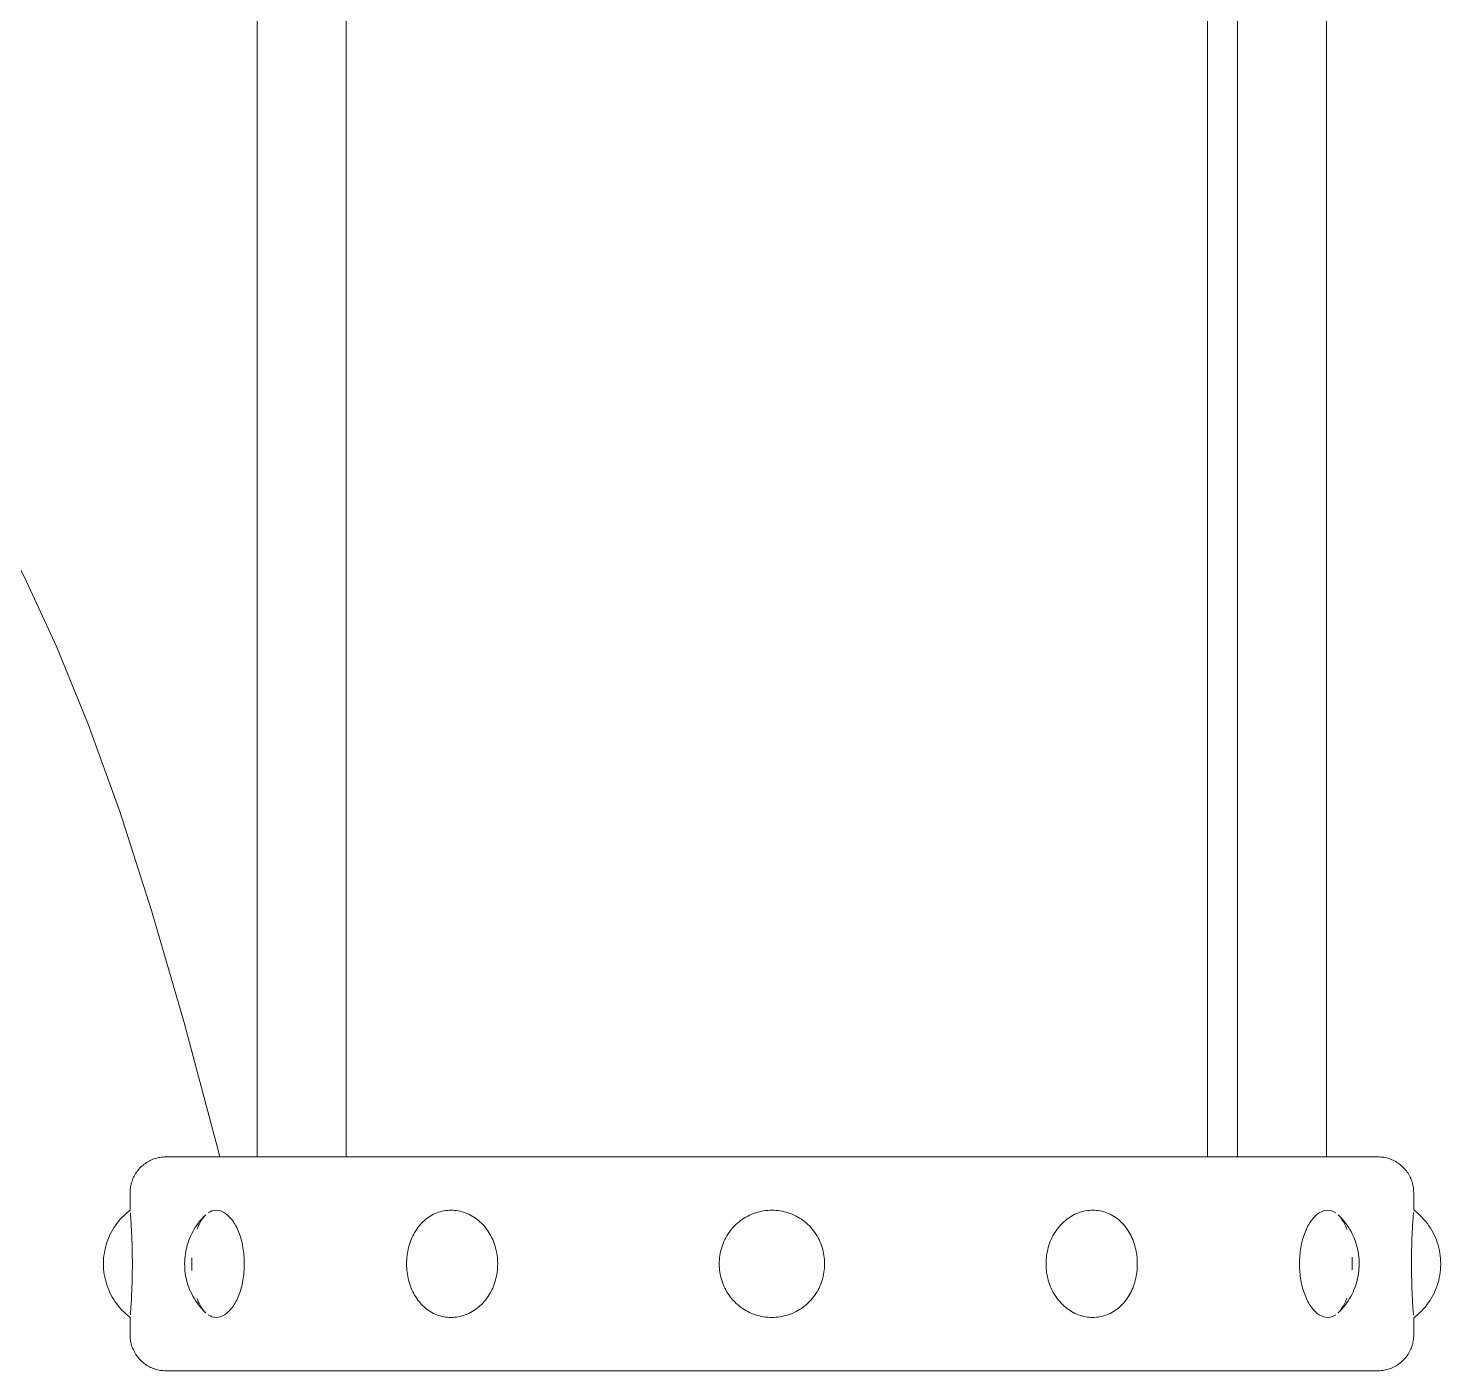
# Model space of a CAD drawing. Header units: inches. Extents: x -657 to 218, y -22 to 381.
# Drawn here: x -534.36 to -518.76, y 135.35 to 150.18 of the extents above; entities that cross this region are included whole.
import ezdxf

# ---------------------------------------------------------------- set-up
doc = ezdxf.new("R2010")
doc.units = ezdxf.units.IN
doc.header["$MEASUREMENT"] = 0
for name, color, linetype, lineweight in [('A-FLOR-HRAL', 11, 'Continuous', 9), ('A-GENM', 13, 'Continuous', 9), ('A-WALL', 113, 'Continuous', 9), ('I-FURN', 30, 'Continuous', 9)]:
    doc.layers.add(name, color=color, linetype=linetype, lineweight=lineweight)

# ---------------------------------------------------------------- blocks, each defined once
blk = doc.blocks.new('Blocks_Garden Porcelain Stool_F01893EN - Beige-V5-Section 2')
at = {"layer": 'I-FURN'}
for p, q in [((-533.232, 137.323), (-533.232, 137.127)), ((-519.059, 137.132), (-519.059, 137.323)), ((-533.232, 135.943), (-533.232, 135.748)), ((-519.059, 135.748), (-519.059, 135.939)), ((-532.839, 135.354), (-519.453, 135.354))]:
    blk.add_line(p, q, dxfattribs=at)
at = {"layer": 'I-FURN', "flags": 128}
for points in [[(-533.232, 137.323), (-533.232, 137.339), (-533.231, 137.354), (-533.229, 137.37), (-533.227, 137.386), (-533.224, 137.401), (-533.221, 137.416), (-533.217, 137.432), (-533.212, 137.447), (-533.207, 137.462), (-533.201, 137.476), (-533.195, 137.491), (-533.188, 137.505), (-533.18, 137.518), (-533.172, 137.532), (-533.164, 137.545), (-533.154, 137.558), (-533.145, 137.57), (-533.135, 137.582), (-533.124, 137.594), (-533.113, 137.605), (-533.101, 137.616), (-533.089, 137.626), (-533.077, 137.636), (-533.064, 137.645), (-533.051, 137.654), (-533.038, 137.662), (-533.024, 137.67), (-533.01, 137.677), (-532.996, 137.684), (-532.981, 137.69), (-532.966, 137.695), (-532.951, 137.7), (-532.936, 137.704), (-532.921, 137.708), (-532.905, 137.711), (-532.89, 137.713), (-532.874, 137.715), (-532.859, 137.716), (-532.843, 137.717), (-532.839, 137.717)], [(-532.839, 137.717), (-532.833, 137.717), (-532.817, 137.717), (-532.79, 137.717), (-532.753, 137.717), (-532.705, 137.717)], [(-519.453, 137.717), (-519.458, 137.717), (-519.474, 137.717), (-519.501, 137.717), (-519.538, 137.717), (-519.586, 137.717), (-519.645, 137.717), (-519.713, 137.717), (-519.793, 137.717), (-519.882, 137.717), (-519.981, 137.717), (-520.09, 137.717), (-520.209, 137.717), (-520.337, 137.717), (-520.475, 137.717), (-520.622, 137.717), (-520.777, 137.717), (-520.941, 137.717), (-521.114, 137.717), (-521.294, 137.717), (-521.483, 137.717), (-521.678, 137.717), (-521.881, 137.717), (-522.091, 137.717), (-522.307, 137.717), (-522.529, 137.717), (-522.758, 137.717), (-522.991, 137.717), (-523.23, 137.717), (-523.473, 137.717), (-523.72, 137.717), (-523.972, 137.717), (-524.227, 137.717), (-524.485, 137.717), (-524.745, 137.717), (-525.008, 137.717), (-525.273, 137.717), (-525.539, 137.717), (-525.806, 137.717), (-526.073, 137.717), (-526.341, 137.717), (-526.608, 137.717), (-526.875, 137.717), (-527.141, 137.717), (-527.404, 137.717), (-527.666, 137.717), (-527.926, 137.717), (-528.182, 137.717), (-528.436, 137.717), (-528.685, 137.717), (-528.931, 137.717), (-529.172, 137.717), (-529.408, 137.717), (-529.639, 137.717), (-529.865, 137.717), (-530.084, 137.717), (-530.298, 137.717), (-530.504, 137.717), (-530.704, 137.717), (-530.896, 137.717), (-531.081, 137.717), (-531.258, 137.717), (-531.426, 137.717), (-531.587, 137.717), (-531.738, 137.717), (-531.881, 137.717), (-532.014, 137.717), (-532.138, 137.717), (-532.253, 137.717), (-532.357, 137.717), (-532.452, 137.717), (-532.536, 137.717), (-532.611, 137.717), (-532.675, 137.717), (-532.729, 137.717), (-532.772, 137.717), (-532.804, 137.717), (-532.826, 137.717), (-532.837, 137.717), (-532.839, 137.717)], [(-519.616, 137.717), (-519.563, 137.717), (-519.52, 137.717), (-519.487, 137.717), (-519.465, 137.717), (-519.454, 137.717), (-519.453, 137.717)], [(-519.453, 137.717), (-519.437, 137.716), (-519.421, 137.715), (-519.406, 137.714), (-519.39, 137.712), (-519.375, 137.709), (-519.359, 137.705), (-519.344, 137.701), (-519.329, 137.697), (-519.314, 137.691), (-519.299, 137.685), (-519.285, 137.679), (-519.271, 137.672), (-519.257, 137.664), (-519.244, 137.656), (-519.23, 137.648), (-519.218, 137.639), (-519.205, 137.629), (-519.193, 137.619), (-519.182, 137.608), (-519.17, 137.597), (-519.16, 137.586), (-519.149, 137.574), (-519.14, 137.561), (-519.13, 137.549), (-519.121, 137.536), (-519.113, 137.522), (-519.106, 137.508), (-519.098, 137.494), (-519.092, 137.48), (-519.086, 137.465), (-519.08, 137.451), (-519.076, 137.436), (-519.071, 137.421), (-519.068, 137.405), (-519.065, 137.39), (-519.062, 137.374), (-519.061, 137.359), (-519.06, 137.343), (-519.059, 137.327), (-519.059, 137.323)], [(-533.232, 137.127), (-533.256, 137.109), (-533.278, 137.09), (-533.3, 137.07), (-533.321, 137.049), (-533.341, 137.027), (-533.36, 137.004), (-533.378, 136.981), (-533.396, 136.957), (-533.412, 136.932), (-533.428, 136.907), (-533.442, 136.881), (-533.455, 136.855), (-533.467, 136.828), (-533.479, 136.8), (-533.489, 136.772), (-533.498, 136.744), (-533.505, 136.715), (-533.512, 136.687), (-533.517, 136.657), (-533.522, 136.628), (-533.525, 136.599), (-533.527, 136.569), (-533.528, 136.539), (-533.528, 136.535)], [(-518.76, 136.535), (-518.761, 136.565), (-518.762, 136.595), (-518.765, 136.625), (-518.77, 136.654), (-518.775, 136.683), (-518.781, 136.712), (-518.789, 136.741), (-518.798, 136.77), (-518.808, 136.798), (-518.819, 136.825), (-518.831, 136.853), (-518.844, 136.879), (-518.858, 136.905), (-518.874, 136.931), (-518.89, 136.956), (-518.907, 136.98), (-518.926, 137.004), (-518.945, 137.026), (-518.965, 137.048), (-518.986, 137.07), (-519.008, 137.09), (-519.03, 137.109), (-519.054, 137.128), (-519.059, 137.132)], [(-532.397, 137.078), (-532.419, 137.057), (-532.439, 137.035), (-532.458, 137.013), (-532.476, 136.99), (-532.493, 136.967), (-532.509, 136.944), (-532.524, 136.92), (-532.538, 136.896), (-532.551, 136.872), (-532.563, 136.847), (-532.574, 136.822), (-532.584, 136.797), (-532.593, 136.772), (-532.601, 136.746), (-532.608, 136.721), (-532.614, 136.695), (-532.619, 136.669), (-532.623, 136.644), (-532.626, 136.618), (-532.629, 136.592), (-532.63, 136.566), (-532.631, 136.54), (-532.631, 136.535)], [(-519.66, 136.535), (-519.661, 136.561), (-519.662, 136.587), (-519.664, 136.613), (-519.668, 136.639), (-519.672, 136.665), (-519.677, 136.691), (-519.683, 136.716), (-519.689, 136.742), (-519.697, 136.767), (-519.706, 136.793), (-519.716, 136.818), (-519.726, 136.843), (-519.738, 136.867), (-519.751, 136.892), (-519.765, 136.916), (-519.779, 136.94), (-519.795, 136.963), (-519.812, 136.986), (-519.83, 137.009), (-519.849, 137.031), (-519.869, 137.053), (-519.89, 137.074), (-519.894, 137.078)], [(-533.528, 136.535), (-533.527, 136.506), (-533.525, 136.476), (-533.522, 136.447), (-533.518, 136.417), (-533.513, 136.388), (-533.506, 136.359), (-533.499, 136.331), (-533.49, 136.302), (-533.48, 136.274), (-533.469, 136.247), (-533.457, 136.22), (-533.444, 136.193), (-533.43, 136.167), (-533.414, 136.142), (-533.398, 136.117), (-533.381, 136.093), (-533.363, 136.07), (-533.344, 136.047), (-533.324, 136.025), (-533.303, 136.004), (-533.281, 135.984), (-533.259, 135.964), (-533.235, 135.946), (-533.232, 135.943)], [(-532.631, 136.535), (-532.63, 136.509), (-532.629, 136.484), (-532.627, 136.458), (-532.624, 136.432), (-532.62, 136.406), (-532.615, 136.38), (-532.609, 136.355), (-532.602, 136.329), (-532.594, 136.304), (-532.585, 136.278), (-532.576, 136.253), (-532.565, 136.228), (-532.553, 136.204), (-532.54, 136.179), (-532.527, 136.155), (-532.512, 136.131), (-532.496, 136.108), (-532.479, 136.084), (-532.461, 136.062), (-532.442, 136.04), (-532.422, 136.018), (-532.401, 135.997), (-532.397, 135.993)], [(-519.894, 135.993), (-519.873, 136.014), (-519.852, 136.036), (-519.833, 136.058), (-519.815, 136.08), (-519.798, 136.103), (-519.782, 136.127), (-519.767, 136.151), (-519.753, 136.175), (-519.74, 136.199), (-519.728, 136.224), (-519.718, 136.249), (-519.708, 136.274), (-519.699, 136.299), (-519.691, 136.325), (-519.684, 136.35), (-519.678, 136.376), (-519.673, 136.401), (-519.668, 136.427), (-519.665, 136.453), (-519.663, 136.479), (-519.661, 136.505), (-519.66, 136.531), (-519.66, 136.535)], [(-519.059, 135.939), (-519.036, 135.957), (-519.013, 135.976), (-518.991, 135.996), (-518.97, 136.017), (-518.949, 136.039), (-518.93, 136.062), (-518.912, 136.085), (-518.894, 136.109), (-518.877, 136.134), (-518.862, 136.159), (-518.847, 136.185), (-518.834, 136.212), (-518.822, 136.239), (-518.81, 136.267), (-518.8, 136.295), (-518.791, 136.323), (-518.783, 136.352), (-518.776, 136.381), (-518.771, 136.41), (-518.766, 136.439), (-518.763, 136.469), (-518.761, 136.499), (-518.76, 136.529), (-518.76, 136.535)], [(-532.839, 135.354), (-532.854, 135.355), (-532.87, 135.356), (-532.886, 135.357), (-532.901, 135.359), (-532.917, 135.362), (-532.932, 135.366), (-532.947, 135.37), (-532.962, 135.374), (-532.977, 135.38), (-532.992, 135.385), (-533.006, 135.392), (-533.02, 135.399), (-533.034, 135.406), (-533.048, 135.414), (-533.061, 135.423), (-533.074, 135.432), (-533.086, 135.442), (-533.098, 135.452), (-533.11, 135.463), (-533.121, 135.474), (-533.132, 135.485), (-533.142, 135.497), (-533.152, 135.51), (-533.161, 135.522), (-533.17, 135.535), (-533.178, 135.549), (-533.186, 135.562), (-533.193, 135.577), (-533.2, 135.591), (-533.206, 135.605), (-533.211, 135.62), (-533.216, 135.635), (-533.22, 135.65), (-533.224, 135.666), (-533.227, 135.681), (-533.229, 135.697), (-533.231, 135.712), (-533.232, 135.728), (-533.232, 135.744), (-533.232, 135.748)], [(-519.059, 135.748), (-519.059, 135.732), (-519.06, 135.717), (-519.062, 135.701), (-519.064, 135.685), (-519.067, 135.67), (-519.07, 135.654), (-519.074, 135.639), (-519.079, 135.624), (-519.084, 135.609), (-519.09, 135.595), (-519.097, 135.58), (-519.104, 135.566), (-519.111, 135.552), (-519.119, 135.539), (-519.128, 135.526), (-519.137, 135.513), (-519.147, 135.5), (-519.157, 135.488), (-519.167, 135.477), (-519.178, 135.466), (-519.19, 135.455), (-519.202, 135.445), (-519.214, 135.435), (-519.227, 135.426), (-519.24, 135.417), (-519.253, 135.409), (-519.267, 135.401), (-519.281, 135.394), (-519.296, 135.387), (-519.31, 135.381), (-519.325, 135.376), (-519.34, 135.371), (-519.355, 135.367), (-519.37, 135.363), (-519.386, 135.36), (-519.401, 135.358), (-519.417, 135.356), (-519.433, 135.355), (-519.448, 135.354), (-519.453, 135.354)], [(-532.675, 135.354), (-532.729, 135.354), (-532.772, 135.354), (-532.804, 135.354), (-532.826, 135.354), (-532.837, 135.354), (-532.839, 135.354)], [(-532.839, 135.354), (-532.833, 135.354), (-532.817, 135.354), (-532.79, 135.354), (-532.753, 135.354), (-532.705, 135.354), (-532.647, 135.354), (-532.578, 135.354), (-532.499, 135.354), (-532.41, 135.354), (-532.31, 135.354), (-532.201, 135.354), (-532.082, 135.354), (-531.954, 135.354), (-531.816, 135.354), (-531.67, 135.354), (-531.514, 135.354), (-531.35, 135.354), (-531.177, 135.354), (-530.997, 135.354), (-530.809, 135.354), (-530.613, 135.354), (-530.41, 135.354), (-530.2, 135.354), (-529.984, 135.354), (-529.762, 135.354), (-529.534, 135.354), (-529.3, 135.354), (-529.062, 135.354), (-528.818, 135.354), (-528.571, 135.354), (-528.319, 135.354), (-528.065, 135.354), (-527.807, 135.354), (-527.546, 135.354), (-527.283, 135.354), (-527.019, 135.354), (-526.753, 135.354), (-526.485, 135.354), (-526.218, 135.354), (-525.95, 135.354), (-525.683, 135.354), (-525.416, 135.354), (-525.151, 135.354), (-524.887, 135.354), (-524.625, 135.354), (-524.366, 135.354), (-524.109, 135.354), (-523.856, 135.354), (-523.606, 135.354), (-523.36, 135.354), (-523.119, 135.354), (-522.883, 135.354), (-522.652, 135.354), (-522.426, 135.354), (-522.207, 135.354), (-521.994, 135.354), (-521.787, 135.354), (-521.587, 135.354), (-521.395, 135.354), (-521.21, 135.354), (-521.034, 135.354), (-520.865, 135.354), (-520.705, 135.354), (-520.553, 135.354), (-520.411, 135.354), (-520.277, 135.354), (-520.153, 135.354), (-520.039, 135.354), (-519.934, 135.354), (-519.839, 135.354), (-519.755, 135.354), (-519.68, 135.354), (-519.616, 135.354), (-519.563, 135.354), (-519.52, 135.354), (-519.487, 135.354), (-519.465, 135.354), (-519.454, 135.354), (-519.453, 135.354)], [(-519.453, 135.354), (-519.458, 135.354), (-519.474, 135.354), (-519.501, 135.354), (-519.538, 135.354), (-519.586, 135.354), (-519.645, 135.354)]]:
    blk.add_lwpolyline(points, dxfattribs=at)
at = {"layer": 'I-FURN'}
for points, knots in [([(-532.372, 137.098), (-532.344, 137.117), (-532.284, 137.137), (-532.189, 137.108), (-532.115, 137.037), (-532.064, 136.955), (-532.02, 136.86), (-531.982, 136.719), (-531.972, 136.599), (-531.972, 136.535)], [0.4, 0.4, 0.4, 0.4, 0.5, 0.6, 0.7, 0.75, 0.8, 0.9, 1, 1, 1, 1]), ([(-530.18, 136.535), (-530.18, 136.598), (-530.166, 136.718), (-530.109, 136.861), (-530.043, 136.955), (-529.966, 137.036), (-529.848, 137.108), (-529.69, 137.137), (-529.529, 137.108), (-529.406, 137.037), (-529.323, 136.955), (-529.251, 136.86), (-529.19, 136.719), (-529.174, 136.599), (-529.174, 136.535)], [0, 0, 0, 0, 0.1, 0.2, 0.25, 0.3, 0.4, 0.5, 0.6, 0.7, 0.75, 0.8, 0.9, 1, 1, 1, 1]), ([(-526.727, 136.535), (-526.727, 136.598), (-526.709, 136.718), (-526.641, 136.861), (-526.562, 136.955), (-526.469, 137.036), (-526.331, 137.108), (-526.146, 137.137), (-525.962, 137.108), (-525.823, 137.037), (-525.73, 136.955), (-525.65, 136.86), (-525.582, 136.719), (-525.564, 136.599), (-525.564, 136.535)], [0, 0, 0, 0, 0.1, 0.2, 0.25, 0.3, 0.4, 0.5, 0.6, 0.7, 0.75, 0.8, 0.9, 1, 1, 1, 1]), ([(-523.118, 136.535), (-523.118, 136.598), (-523.102, 136.718), (-523.04, 136.861), (-522.969, 136.955), (-522.886, 137.036), (-522.763, 137.108), (-522.602, 137.137), (-522.444, 137.108), (-522.326, 137.037), (-522.248, 136.955), (-522.182, 136.86), (-522.126, 136.719), (-522.111, 136.599), (-522.111, 136.535)], [0, 0, 0, 0, 0.1, 0.2, 0.25, 0.3, 0.4, 0.5, 0.6, 0.7, 0.75, 0.8, 0.9, 1, 1, 1, 1]), ([(-520.32, 136.535), (-520.32, 136.598), (-520.31, 136.718), (-520.271, 136.861), (-520.227, 136.955), (-520.176, 137.036), (-520.102, 137.108), (-520.008, 137.137), (-519.948, 137.118), (-519.92, 137.099)], [0, 0, 0, 0, 0.1, 0.2, 0.25, 0.3, 0.4, 0.5, 0.6, 0.6, 0.6, 0.6]), ([(-533.23, 137.098), (-533.229, 137.089), (-533.227, 137.065), (-533.223, 137.008), (-533.219, 136.938), (-533.216, 136.865), (-533.213, 136.8), (-533.211, 136.753), (-533.211, 136.728)], [0.2, 0.2, 0.2, 0.2, 0.3, 0.4, 0.55, 0.625, 0.7, 0.7888489, 0.7888489, 0.7888489, 0.7888489]), ([(-532.493, 136.92), (-532.489, 136.931), (-532.475, 136.965), (-532.445, 137.024), (-532.416, 137.06), (-532.397, 137.077)], [0.2253672, 0.2253672, 0.2253672, 0.2253672, 0.25, 0.3, 0.3685195, 0.3685195, 0.3685195, 0.3685195]), ([(-519.894, 137.078), (-519.876, 137.061), (-519.846, 137.024), (-519.816, 136.964), (-519.801, 136.928), (-519.796, 136.914)], [0.6318866, 0.6318866, 0.6318866, 0.6318866, 0.7, 0.75, 0.7786371, 0.7786371, 0.7786371, 0.7786371]), ([(-519.083, 136.535), (-519.083, 136.599), (-519.082, 136.721), (-519.076, 136.877), (-519.069, 136.993), (-519.064, 137.063), (-519.062, 137.093), (-519.061, 137.103)], [0, 0, 0, 0, 0.2, 0.4, 0.55, 0.7, 0.8, 0.8, 0.8, 0.8]), ([(-533.211, 136.718), (-533.21, 136.703), (-533.209, 136.644), (-533.208, 136.583), (-533.208, 136.535)], [0.8, 0.8, 0.8, 0.8, 0.85, 1, 1, 1, 1]), ([(-533.208, 136.535), (-533.208, 136.472), (-533.21, 136.351), (-533.216, 136.197), (-533.222, 136.081), (-533.227, 136.012), (-533.229, 135.982), (-533.23, 135.973)], [0, 0, 0, 0, 0.2, 0.4, 0.55, 0.7, 0.8, 0.8, 0.8, 0.8]), ([(-531.972, 136.535), (-531.972, 136.472), (-531.982, 136.352), (-532.02, 136.21), (-532.064, 136.116), (-532.115, 136.034), (-532.189, 135.963), (-532.284, 135.934), (-532.344, 135.953), (-532.372, 135.973)], [0, 0, 0, 0, 0.1, 0.2, 0.25, 0.3, 0.4, 0.5, 0.6, 0.6, 0.6, 0.6]), ([(-529.174, 136.535), (-529.174, 136.472), (-529.19, 136.352), (-529.251, 136.21), (-529.323, 136.116), (-529.406, 136.034), (-529.529, 135.963), (-529.69, 135.934), (-529.848, 135.963), (-529.966, 136.034), (-530.043, 136.116), (-530.109, 136.21), (-530.166, 136.353), (-530.18, 136.473), (-530.18, 136.535)], [0, 0, 0, 0, 0.1, 0.2, 0.25, 0.3, 0.4, 0.5, 0.6, 0.7, 0.75, 0.8, 0.9, 1, 1, 1, 1]), ([(-525.564, 136.535), (-525.564, 136.472), (-525.582, 136.352), (-525.65, 136.21), (-525.73, 136.116), (-525.823, 136.034), (-525.962, 135.963), (-526.146, 135.934), (-526.331, 135.963), (-526.469, 136.034), (-526.562, 136.116), (-526.641, 136.21), (-526.709, 136.353), (-526.727, 136.473), (-526.727, 136.535)], [0, 0, 0, 0, 0.1, 0.2, 0.25, 0.3, 0.4, 0.5, 0.6, 0.7, 0.75, 0.8, 0.9, 1, 1, 1, 1]), ([(-522.111, 136.535), (-522.111, 136.472), (-522.126, 136.352), (-522.182, 136.21), (-522.248, 136.116), (-522.326, 136.034), (-522.444, 135.963), (-522.602, 135.934), (-522.763, 135.963), (-522.886, 136.034), (-522.969, 136.116), (-523.04, 136.21), (-523.102, 136.353), (-523.118, 136.473), (-523.118, 136.535)], [0, 0, 0, 0, 0.1, 0.2, 0.25, 0.3, 0.4, 0.5, 0.6, 0.7, 0.75, 0.8, 0.9, 1, 1, 1, 1]), ([(-519.92, 135.972), (-519.948, 135.953), (-520.008, 135.934), (-520.102, 135.963), (-520.176, 136.034), (-520.227, 136.116), (-520.271, 136.21), (-520.31, 136.353), (-520.32, 136.473), (-520.32, 136.535)], [0.4, 0.4, 0.4, 0.4, 0.5, 0.6, 0.7, 0.75, 0.8, 0.9, 1, 1, 1, 1]), ([(-519.061, 135.968), (-519.062, 135.978), (-519.064, 136.002), (-519.068, 136.059), (-519.072, 136.13), (-519.076, 136.204), (-519.079, 136.286), (-519.082, 136.395), (-519.083, 136.488), (-519.083, 136.535)], [0.2, 0.2, 0.2, 0.2, 0.3, 0.4, 0.55, 0.625, 0.7, 0.85, 1, 1, 1, 1]), ([(-532.397, 135.993), (-532.416, 136.01), (-532.445, 136.047), (-532.475, 136.105), (-532.489, 136.139), (-532.493, 136.151)], [0.6314805, 0.6314805, 0.6314805, 0.6314805, 0.7, 0.75, 0.7746328, 0.7746328, 0.7746328, 0.7746328]), ([(-519.796, 136.157), (-519.801, 136.143), (-519.816, 136.107), (-519.846, 136.047), (-519.876, 136.01), (-519.894, 135.993)], [0.221363, 0.221363, 0.221363, 0.221363, 0.25, 0.3, 0.3681134, 0.3681134, 0.3681134, 0.3681134])]:
    blk.add_open_spline(points, degree=3, knots=knots, dxfattribs=at)
for points in [[(-532.553, 136.535), (-532.553, 136.557), (-532.552, 136.579), (-532.551, 136.6)], [(-532.551, 136.462), (-532.552, 136.486), (-532.553, 136.511), (-532.553, 136.535)], [(-519.74, 136.609), (-519.739, 136.585), (-519.739, 136.56), (-519.738, 136.535)], [(-519.738, 136.535), (-519.739, 136.513), (-519.739, 136.492), (-519.74, 136.47)]]:
    blk.add_open_spline(points, degree=3, dxfattribs=at)
blk = doc.blocks.new('Railing - 25mm-V22-Section 2')
at = {"layer": 'A-FLOR-HRAL'}
for p, q in [((-531.831, 137.717), (-531.831, 161.339)), ((-530.846, 137.713), (-530.846, 161.339))]:
    blk.add_line(p, q, dxfattribs=at)
blk = doc.blocks.new('Railing - 25mm-V23-Section 2')
at = {"layer": 'A-FLOR-HRAL'}
for p, q in [((-521.004, 137.717), (-521.004, 161.339)), ((-520.02, 137.717), (-520.02, 161.339))]:
    blk.add_line(p, q, dxfattribs=at)
blk = doc.blocks.new('Railing - Railing-466660-Section 2')
for name in ['Railing - 25mm-V22-Section 2', 'Railing - 25mm-V23-Section 2']:
    blk.add_blockref(name, (0, 0))
blk = doc.blocks.new('Railing - Railing-467844-Section 2')
for name in ['Railing - 25mm-V22-Section 2', 'Railing - 25mm-V23-Section 2']:
    blk.add_blockref(name, (0, 0))
blk = doc.blocks.new('Blocks_Concrete Vase with Orbifolia Prayer Plant_F01327EN - Orbifolia Prayer Plant-482152-Section 2')
at = {"layer": 'A-GENM', "flags": 128}
for points in [[(-538.189, 149.528), (-537.351, 149.238), (-536.781, 148.727), (-536.388, 148.082), (-536.076, 147.392), (-535.765, 146.73), (-535.438, 146.096), (-535.099, 145.466), (-534.752, 144.815), (-534.4, 144.12), (-534.047, 143.355), (-533.697, 142.497), (-533.348, 141.53), (-532.996, 140.439), (-532.639, 139.212), (-532.272, 137.833), (-532.243, 137.717)], [(-532.243, 137.717), (-532.272, 137.833), (-532.639, 139.212), (-532.996, 140.439), (-533.348, 141.53), (-533.697, 142.497), (-534.047, 143.355), (-534.4, 144.12), (-534.752, 144.815), (-535.099, 145.466), (-535.438, 146.096), (-535.765, 146.73), (-536.076, 147.392), (-536.388, 148.082), (-536.781, 148.727), (-537.351, 149.238), (-538.189, 149.528)]]:
    blk.add_lwpolyline(points, dxfattribs=at)

msp = doc.modelspace()

# ---------------------------------------------------------------- linework, layer by layer
at = {"layer": 'A-WALL'}
msp.add_line((-521.335, 137.717), (-521.335, 161.339), dxfattribs=at)

# ---------------------------------------------------------------- block references
at = {"layer": 'A-FLOR-HRAL'}
for name in ['Railing - Railing-466660-Section 2', 'Railing - Railing-467844-Section 2']:
    msp.add_blockref(name, (0, 0), dxfattribs=at)
at = {"layer": 'A-GENM'}
msp.add_blockref('Blocks_Concrete Vase with Orbifolia Prayer Plant_F01327EN - Orbifolia Prayer Plant-482152-Section 2', (0, 0), dxfattribs=at)
at = {"layer": 'I-FURN'}
msp.add_blockref('Blocks_Garden Porcelain Stool_F01893EN - Beige-V5-Section 2', (0, 0), dxfattribs=at)
msp.add_blockref('Blocks_Garden Porcelain Stool_F01893EN - Beige-V5-Section 2', (0, 0), dxfattribs=at)

doc.saveas('drawing.dxf')
